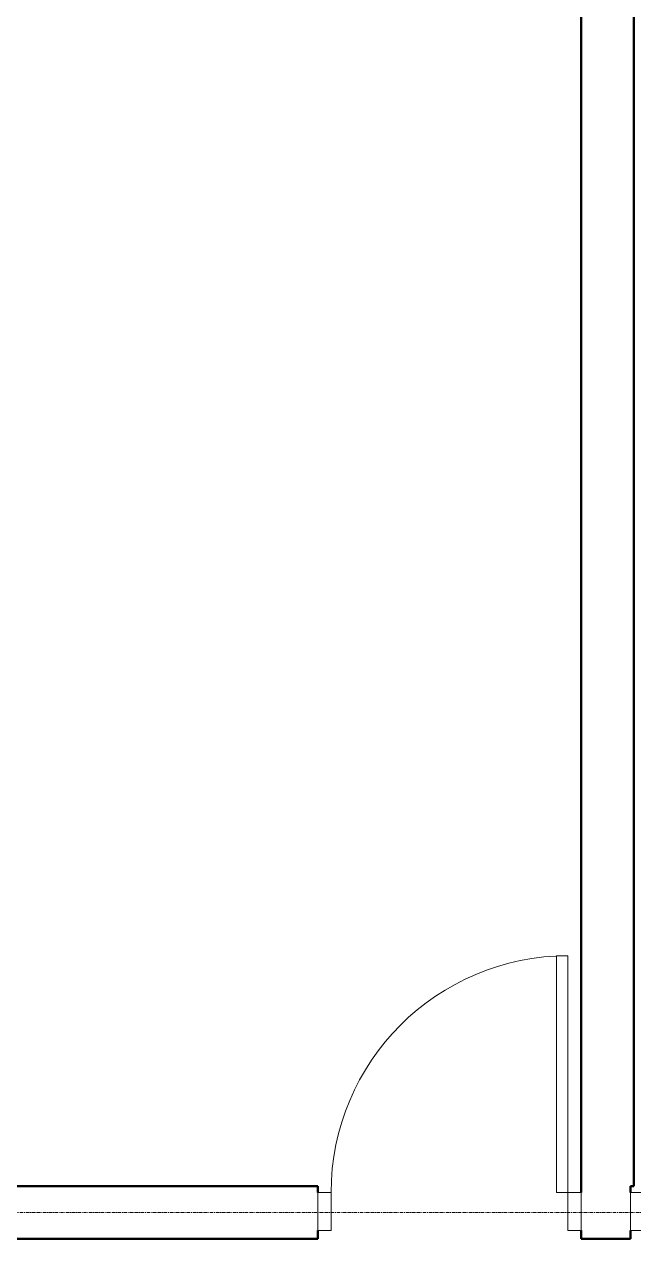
# Model space of a CAD drawing. Header units: inches. Extents: x -1714 to 6424, y -1550 to 970.
# Drawn here: x -629.5 to -536.9, y 303.2 to 487.8 of the extents above; entities that cross this region are included whole.
import ezdxf

# ---------------------------------------------------------------- set-up
doc = ezdxf.new("R2010")
doc.units = ezdxf.units.IN
doc.header["$MEASUREMENT"] = 0
doc.linetypes.add('Grid Line 1_2_', pattern=[0.875, 0.5, -0.125, 0.125, -0.125])
for name, color, linetype, lineweight in [('A-DOOR', 31, 'Continuous', 13), ('A-DOOR-FRAM', 31, 'Continuous', 20), ('A-WALL', 113, 'Continuous', 13), ('S-GRID', 1, 'Continuous', 9)]:
    doc.layers.add(name, color=color, linetype=linetype, lineweight=lineweight)

# ---------------------------------------------------------------- blocks, each defined once
blk = doc.blocks.new('Door-Exterior-Single-Two_Lite - 36_ x 84_-1295064-L1 - Architectural')
at = {"layer": 'A-DOOR', "lineweight": 20}
for p, q in [((18, 39.25), (16.25, 39.25)), ((16.25, 39.25), (16.25, 3.25)), ((18, 3.25), (18, 39.25)), ((16.25, 3.25), (18, 3.25))]:
    blk.add_line(p, q, dxfattribs=at)
at = {"layer": 'A-DOOR', "lineweight": 9}
blk.add_arc((18, 3.25), 36, 90, 180, dxfattribs=at)
at = {"layer": 'A-DOOR-FRAM'}
for p, q in [((-18, 3.25), (-20, 3.25)), ((-20, 3.25), (-20, -2.5)), ((-18, -2.5), (-18, 3.25)), ((18, 3.25), (18, -2.5)), ((20, 3.25), (18, 3.25)), ((20, -2.5), (20, 3.25)), ((-20, -2.5), (-18, -2.5)), ((18, -2.5), (20, -2.5))]:
    blk.add_line(p, q, dxfattribs=at)
blk = doc.blocks.new('Door-Exterior-Single-Two_Lite - 36_ x 84_-1295094-L1 - Architectural')
at = {"layer": 'A-DOOR', "lineweight": 20}
for p, q in [((16.25, -3.25), (18, -3.25)), ((16.25, -39.25), (16.25, -3.25)), ((18, -3.25), (18, -39.25)), ((18, -39.25), (16.25, -39.25))]:
    blk.add_line(p, q, dxfattribs=at)
at = {"layer": 'A-DOOR', "lineweight": 9}
blk.add_arc((18, -3.25), 36, 180, 270, dxfattribs=at)
at = {"layer": 'A-DOOR-FRAM'}
for p, q in [((-20, 2.5), (-18, 2.5)), ((-20, -3.25), (-20, 2.5)), ((-18, 2.5), (-18, -3.25)), ((18, 2.5), (20, 2.5)), ((18, -3.25), (18, 2.5)), ((20, 2.5), (20, -3.25)), ((-18, -3.25), (-20, -3.25)), ((20, -3.25), (18, -3.25))]:
    blk.add_line(p, q, dxfattribs=at)

msp = doc.modelspace()

# ---------------------------------------------------------------- linework, layer by layer
at = {"layer": 'A-WALL', "lineweight": 50}
for p, q in [((-544.85079, 672.77254), (-544.85079, 310.21004)), ((-536.85079, 311.21004), (-536.85079, 672.77254)), ((-584.85079, 311.21004), (-1040.85079, 311.21004)), ((-584.85079, 310.21004), (-584.85079, 311.21004)), ((-537.35079, 310.21004), (-537.35079, 311.21004)), ((-537.35079, 311.21004), (-536.85079, 311.21004)), ((-1048.85079, 303.21004), (-584.85079, 303.21004)), ((-584.85079, 303.21004), (-584.85079, 304.46004)), ((-544.85079, 304.46004), (-544.85079, 303.21004)), ((-544.85079, 303.21004), (-537.35079, 303.21004)), ((-537.35079, 303.21004), (-537.35079, 304.46004))]:
    msp.add_line(p, q, dxfattribs=at)
at = {"layer": 'S-GRID', "linetype": 'Grid Line 1_2_'}
msp.add_line((-1714.24651, 307.21004), (1936.33324, 307.21004), dxfattribs=at)

# ---------------------------------------------------------------- block references
at = {"layer": 'A-DOOR'}
msp.add_blockref('Door-Exterior-Single-Two_Lite - 36_ x 84_-1295064-L1 - Architectural', (-564.85079, 306.96004), dxfattribs=at)
at = {"layer": 'A-DOOR', "rotation": 180}
msp.add_blockref('Door-Exterior-Single-Two_Lite - 36_ x 84_-1295094-L1 - Architectural', (-517.35079, 306.96004), dxfattribs=at)

doc.saveas('drawing.dxf')
